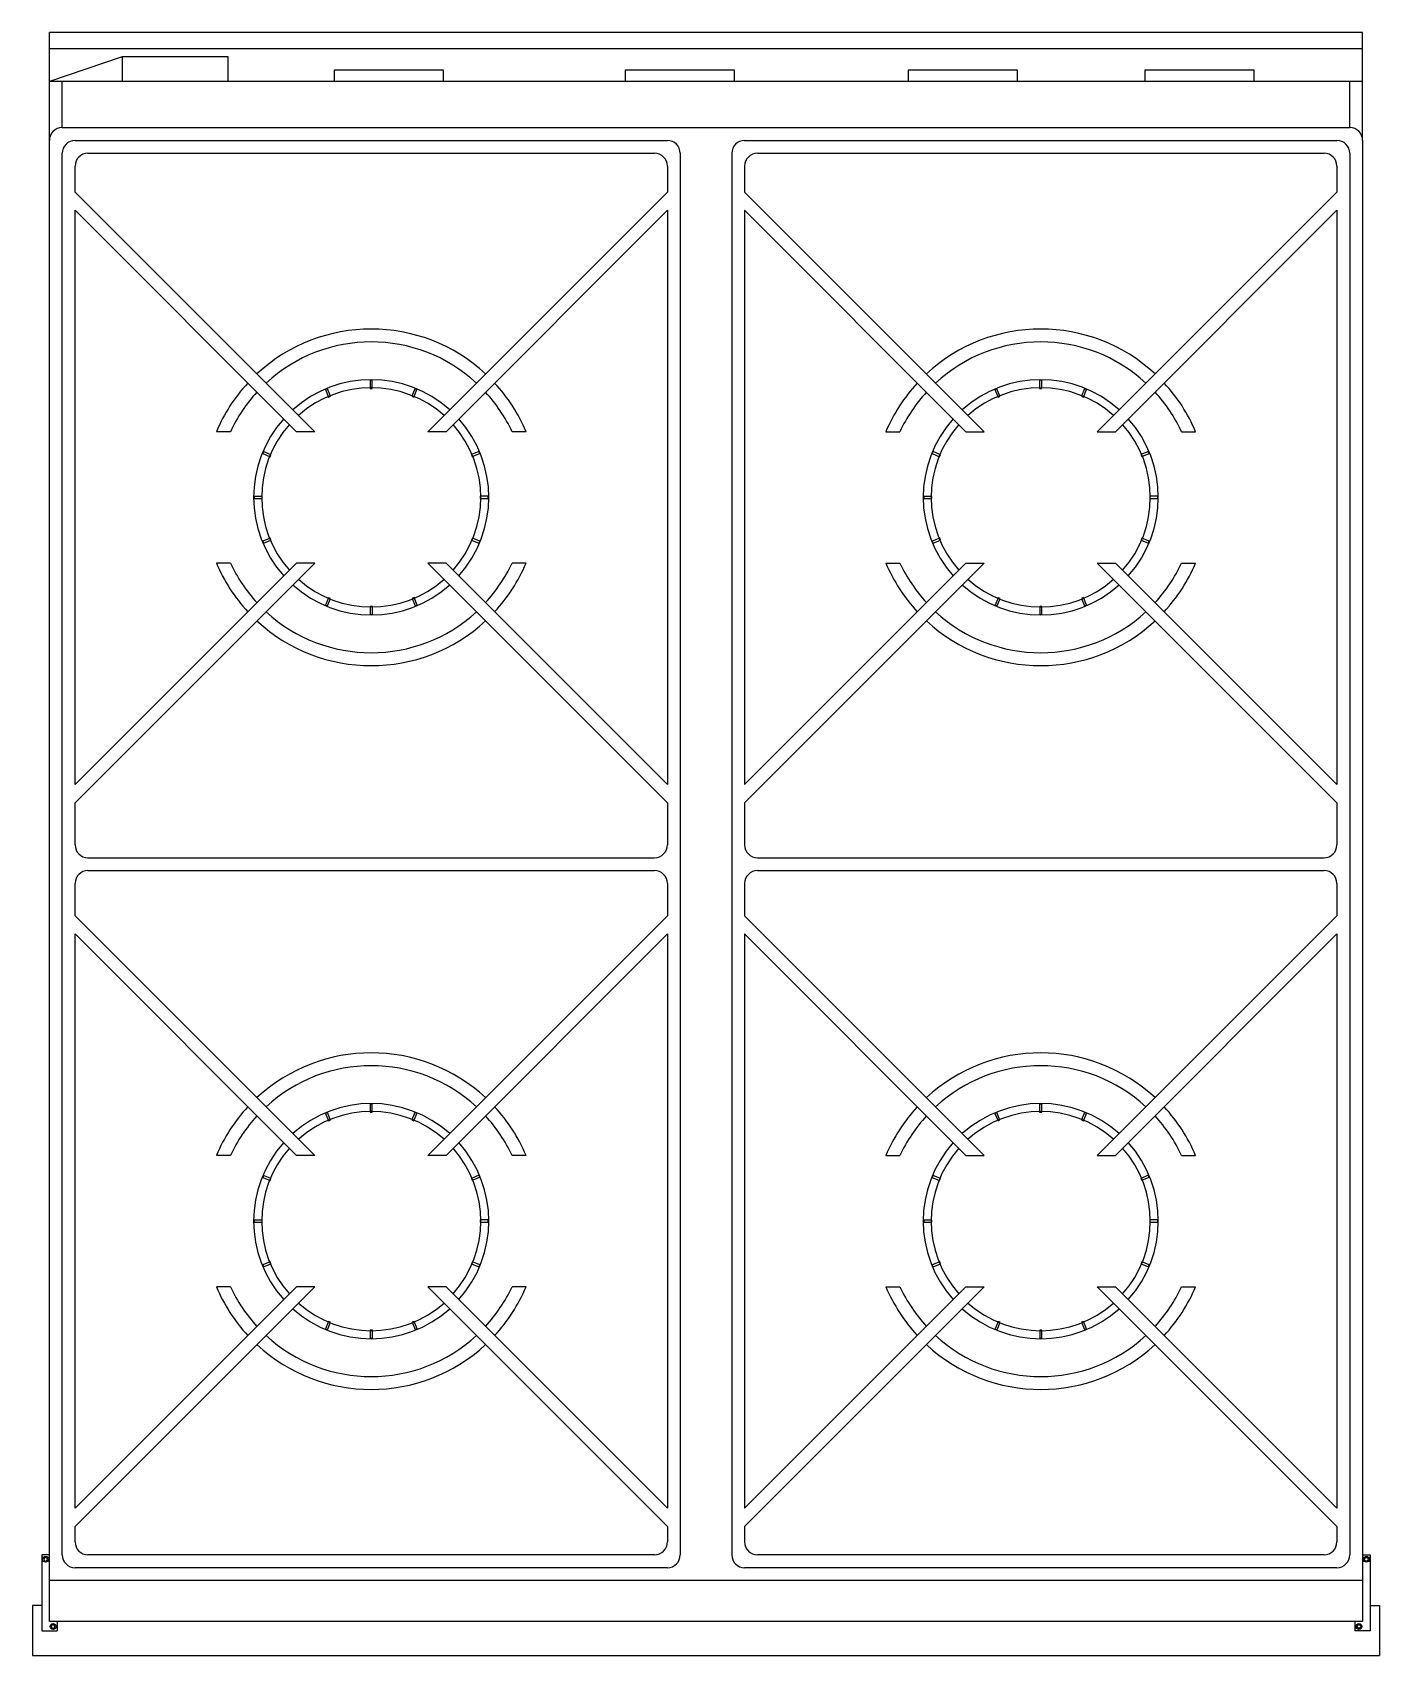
# Model space of a CAD drawing. Extents: x 237.071 to 237.595, y 107.387 to 108.017.
import ezdxf

# ---------------------------------------------------------------- set-up
doc = ezdxf.new("R2010")
doc.units = 0
doc.header["$MEASUREMENT"] = 0
doc.layers.add('01', color=1, linetype='CONTINUOUS')

msp = doc.modelspace()

# ---------------------------------------------------------------- linework, layer by layer
at = {"layer": '01', "linetype": 'CONTINUOUS'}
for p, q in [((237.07795, 107.99841), (237.07795, 108.01747)), ((237.58795, 108.01747), (237.07795, 108.01747)), ((237.58795, 107.99841), (237.58795, 108.01747)), ((237.58795, 108.0111), (237.07795, 108.0111)), ((237.10621, 108.00806), (237.07795, 107.99841)), ((237.14742, 108.00806), (237.10621, 108.00806)), ((237.10621, 108.00806), (237.10621, 107.99841)), ((237.14742, 107.99841), (237.14742, 108.00806)), ((237.18856, 108.00279), (237.18856, 107.99841)), ((237.231, 108.00279), (237.18856, 108.00279)), ((237.231, 107.99841), (237.231, 108.00279)), ((237.34405, 108.00279), (237.30161, 108.00279)), ((237.30161, 108.00279), (237.30161, 107.99841)), ((237.34405, 107.99841), (237.34405, 108.00279)), ((237.41149, 108.00279), (237.41149, 107.99841)), ((237.45393, 108.00279), (237.41149, 108.00279)), ((237.45393, 107.99841), (237.45393, 108.00279)), ((237.54585, 108.00279), (237.50341, 108.00279)), ((237.50341, 108.00279), (237.50341, 107.99841)), ((237.54585, 107.99841), (237.54585, 108.00279)), ((237.58795, 107.99841), (237.07795, 107.99841)), ((237.07795, 107.40057), (237.07795, 107.99841)), ((237.08295, 107.98057), (237.08295, 107.99841)), ((237.58295, 107.98057), (237.58295, 107.99841)), ((237.58795, 107.97557), (237.58795, 107.99841)), ((237.08295, 107.98057), (237.58295, 107.98057)), ((237.08295, 107.4265), (237.08295, 107.97057)), ((237.08795, 107.97557), (237.31795, 107.97557)), ((237.09295, 107.97057), (237.31295, 107.97057)), ((237.32295, 107.97057), (237.32295, 107.4265)), ((237.34295, 107.97057), (237.34295, 107.4265)), ((237.34795, 107.97557), (237.57795, 107.97557)), ((237.35295, 107.97057), (237.57295, 107.97057)), ((237.58295, 107.97057), (237.58295, 107.4265)), ((237.58795, 107.97557), (237.58795, 107.40057)), ((237.08795, 107.95553), (237.08795, 107.96557)), ((237.31795, 107.96557), (237.31795, 107.95553)), ((237.34795, 107.96557), (237.34795, 107.95553)), ((237.57795, 107.96557), (237.57795, 107.95553)), ((237.08795, 107.95553), (237.18099, 107.8625)), ((237.31795, 107.95553), (237.22492, 107.8625)), ((237.34795, 107.95553), (237.44099, 107.8625)), ((237.57795, 107.95553), (237.48492, 107.8625)), ((237.08795, 107.72553), (237.08795, 107.94846)), ((237.08795, 107.94846), (237.17391, 107.8625)), ((237.31795, 107.94846), (237.23199, 107.8625)), ((237.31795, 107.94846), (237.31795, 107.72553)), ((237.34795, 107.94846), (237.43391, 107.8625)), ((237.34795, 107.94846), (237.34795, 107.72553)), ((237.57795, 107.94846), (237.49199, 107.8625)), ((237.57795, 107.94846), (237.57795, 107.72553)), ((237.14827, 107.8625), (237.1428, 107.8625)), ((237.18099, 107.8625), (237.17391, 107.8625)), ((237.23199, 107.8625), (237.22492, 107.8625)), ((237.2631, 107.8625), (237.25763, 107.8625)), ((237.4028, 107.8625), (237.40827, 107.8625)), ((237.43391, 107.8625), (237.44099, 107.8625)), ((237.48492, 107.8625), (237.49199, 107.8625)), ((237.51763, 107.8625), (237.5231, 107.8625)), ((237.17391, 107.8115), (237.08795, 107.72553)), ((237.18099, 107.8115), (237.08795, 107.71846)), ((237.14827, 107.8115), (237.1428, 107.8115)), ((237.18099, 107.8115), (237.17391, 107.8115)), ((237.23199, 107.8115), (237.22492, 107.8115)), ((237.22492, 107.8115), (237.31795, 107.71846)), ((237.23199, 107.8115), (237.31795, 107.72553)), ((237.2631, 107.8115), (237.25763, 107.8115)), ((237.44099, 107.8115), (237.34795, 107.71846)), ((237.43391, 107.8115), (237.34795, 107.72553)), ((237.4028, 107.8115), (237.40827, 107.8115)), ((237.43391, 107.8115), (237.44099, 107.8115)), ((237.48492, 107.8115), (237.49199, 107.8115)), ((237.48492, 107.8115), (237.57795, 107.71846)), ((237.49199, 107.8115), (237.57795, 107.72553)), ((237.51763, 107.8115), (237.5231, 107.8115)), ((237.08795, 107.70212), (237.08795, 107.71846)), ((237.31795, 107.71846), (237.31795, 107.70212)), ((237.34795, 107.71846), (237.34795, 107.70212)), ((237.57795, 107.71846), (237.57795, 107.70212)), ((237.09295, 107.69712), (237.31295, 107.69712)), ((237.35295, 107.69712), (237.57295, 107.69712)), ((237.08795, 107.67457), (237.08795, 107.68712)), ((237.09295, 107.69212), (237.31295, 107.69212)), ((237.31795, 107.68712), (237.31795, 107.67457)), ((237.34795, 107.68712), (237.34795, 107.67457)), ((237.35295, 107.69212), (237.57295, 107.69212)), ((237.57795, 107.68712), (237.57795, 107.67457)), ((237.18099, 107.58154), (237.08795, 107.67457)), ((237.22492, 107.58154), (237.31795, 107.67457)), ((237.44099, 107.58154), (237.34795, 107.67457)), ((237.48492, 107.58154), (237.57795, 107.67457)), ((237.08795, 107.44457), (237.08795, 107.6675)), ((237.17391, 107.58154), (237.08795, 107.6675)), ((237.23199, 107.58154), (237.31795, 107.6675)), ((237.31795, 107.6675), (237.31795, 107.44457)), ((237.34795, 107.6675), (237.34795, 107.44457)), ((237.43391, 107.58154), (237.34795, 107.6675)), ((237.49199, 107.58154), (237.57795, 107.6675)), ((237.57795, 107.6675), (237.57795, 107.44457)), ((237.14827, 107.58154), (237.1428, 107.58154)), ((237.18099, 107.58154), (237.17391, 107.58154)), ((237.23199, 107.58154), (237.22492, 107.58154)), ((237.2631, 107.58154), (237.25763, 107.58154)), ((237.4028, 107.58154), (237.40827, 107.58154)), ((237.43391, 107.58154), (237.44099, 107.58154)), ((237.48492, 107.58154), (237.49199, 107.58154)), ((237.51763, 107.58154), (237.5231, 107.58154)), ((237.08795, 107.44457), (237.17391, 107.53054)), ((237.08795, 107.4375), (237.18099, 107.53054)), ((237.14827, 107.53054), (237.1428, 107.53054)), ((237.18099, 107.53054), (237.17391, 107.53054)), ((237.23199, 107.53054), (237.22492, 107.53054)), ((237.31795, 107.4375), (237.22492, 107.53054)), ((237.31795, 107.44457), (237.23199, 107.53054)), ((237.2631, 107.53054), (237.25763, 107.53054)), ((237.34795, 107.44457), (237.43391, 107.53054)), ((237.34795, 107.4375), (237.44099, 107.53054)), ((237.4028, 107.53054), (237.40827, 107.53054)), ((237.43391, 107.53054), (237.44099, 107.53054)), ((237.48492, 107.53054), (237.49199, 107.53054)), ((237.57795, 107.4375), (237.48492, 107.53054)), ((237.57795, 107.44457), (237.49199, 107.53054)), ((237.51763, 107.53054), (237.5231, 107.53054)), ((237.08795, 107.4315), (237.08795, 107.4375)), ((237.31795, 107.4375), (237.31795, 107.4315)), ((237.34795, 107.4375), (237.34795, 107.4315)), ((237.57795, 107.4375), (237.57795, 107.4315)), ((237.07795, 107.42643), (237.07497, 107.42643)), ((237.07497, 107.42643), (237.07497, 107.39699)), ((237.31295, 107.4265), (237.09295, 107.4265)), ((237.57295, 107.4265), (237.35295, 107.4265)), ((237.58795, 107.42643), (237.59093, 107.42643)), ((237.59093, 107.42643), (237.59093, 107.39699)), ((237.58795, 107.4165), (237.07795, 107.4165)), ((237.31795, 107.4215), (237.08795, 107.4215)), ((237.57795, 107.4215), (237.34795, 107.4215)), ((237.07497, 107.40677), (237.07138, 107.40677)), ((237.07138, 107.40677), (237.07138, 107.3874)), ((237.59093, 107.40677), (237.59452, 107.40677)), ((237.59452, 107.40677), (237.59452, 107.3874)), ((237.07497, 107.39699), (237.08097, 107.39699)), ((237.58795, 107.40057), (237.07795, 107.40057)), ((237.08097, 107.40057), (237.08097, 107.39699)), ((237.58493, 107.40057), (237.58493, 107.39699)), ((237.59093, 107.39699), (237.58493, 107.39699)), ((237.07138, 107.3874), (237.11559, 107.3874)), ((237.11559, 107.3874), (237.59452, 107.3874))]:
    msp.add_line(p, q, dxfattribs=at)
for points in [[(237.20251, 107.88244), (237.20251, 107.87932), (237.20334, 107.87932), (237.20334, 107.88244)], [(237.46251, 107.88244), (237.46251, 107.87932), (237.46334, 107.87932), (237.46334, 107.88244)], [(237.18516, 107.87881), (237.18635, 107.87593), (237.18712, 107.87625), (237.18592, 107.87913)], [(237.21993, 107.87915), (237.21874, 107.87627), (237.21951, 107.87595), (237.2207, 107.87883)], [(237.44516, 107.87881), (237.44635, 107.87593), (237.44712, 107.87625), (237.44592, 107.87913)], [(237.47993, 107.87915), (237.47874, 107.87627), (237.47951, 107.87595), (237.4807, 107.87883)], [(237.1608, 107.85398), (237.16368, 107.85279), (237.164, 107.85355), (237.16112, 107.85475)], [(237.24477, 107.8548), (237.24188, 107.8536), (237.2422, 107.85284), (237.24508, 107.85403)], [(237.4208, 107.85398), (237.42368, 107.85279), (237.424, 107.85355), (237.42112, 107.85475)], [(237.50477, 107.8548), (237.50188, 107.8536), (237.5022, 107.85284), (237.50508, 107.85403)], [(237.15751, 107.83656), (237.16063, 107.83656), (237.16063, 107.83739), (237.15751, 107.83739)], [(237.24839, 107.83744), (237.24528, 107.83744), (237.24528, 107.83661), (237.24839, 107.83661)], [(237.41751, 107.83656), (237.42063, 107.83656), (237.42063, 107.83739), (237.41751, 107.83739)], [(237.50839, 107.83744), (237.50528, 107.83744), (237.50528, 107.83661), (237.50839, 107.83661)], [(237.16114, 107.8192), (237.16402, 107.8204), (237.1637, 107.82116), (237.16082, 107.81997)], [(237.2451, 107.82002), (237.24222, 107.82121), (237.24191, 107.82044), (237.24479, 107.81925)], [(237.42114, 107.8192), (237.42402, 107.8204), (237.4237, 107.82116), (237.42082, 107.81997)], [(237.5051, 107.82002), (237.50222, 107.82121), (237.50191, 107.82044), (237.50479, 107.81925)], [(237.18597, 107.79485), (237.18716, 107.79773), (237.1864, 107.79805), (237.1852, 107.79517)], [(237.20339, 107.79156), (237.20339, 107.79468), (237.20256, 107.79468), (237.20256, 107.79156)], [(237.22075, 107.79519), (237.21956, 107.79807), (237.21879, 107.79775), (237.21998, 107.79487)], [(237.44597, 107.79485), (237.44716, 107.79773), (237.4464, 107.79805), (237.4452, 107.79517)], [(237.46339, 107.79156), (237.46339, 107.79468), (237.46256, 107.79468), (237.46256, 107.79156)], [(237.48075, 107.79519), (237.47956, 107.79807), (237.47879, 107.79775), (237.47998, 107.79487)], [(237.18516, 107.59785), (237.18635, 107.59497), (237.18712, 107.59529), (237.18592, 107.59817)], [(237.20251, 107.60148), (237.20251, 107.59836), (237.20334, 107.59836), (237.20334, 107.60148)], [(237.21993, 107.59819), (237.21874, 107.59531), (237.21951, 107.59499), (237.2207, 107.59787)], [(237.44516, 107.59785), (237.44635, 107.59497), (237.44712, 107.59529), (237.44592, 107.59817)], [(237.46251, 107.60148), (237.46251, 107.59836), (237.46334, 107.59836), (237.46334, 107.60148)], [(237.47993, 107.59819), (237.47874, 107.59531), (237.47951, 107.59499), (237.4807, 107.59787)], [(237.1608, 107.57302), (237.16368, 107.57183), (237.164, 107.57259), (237.16112, 107.57379)], [(237.24477, 107.57384), (237.24188, 107.57264), (237.2422, 107.57188), (237.24508, 107.57307)], [(237.4208, 107.57302), (237.42368, 107.57183), (237.424, 107.57259), (237.42112, 107.57379)], [(237.50477, 107.57384), (237.50188, 107.57264), (237.5022, 107.57188), (237.50508, 107.57307)], [(237.15751, 107.5556), (237.16063, 107.5556), (237.16063, 107.55643), (237.15751, 107.55643)], [(237.24839, 107.55648), (237.24528, 107.55648), (237.24528, 107.55565), (237.24839, 107.55565)], [(237.41751, 107.5556), (237.42063, 107.5556), (237.42063, 107.55643), (237.41751, 107.55643)], [(237.50839, 107.55648), (237.50528, 107.55648), (237.50528, 107.55565), (237.50839, 107.55565)], [(237.16114, 107.53824), (237.16402, 107.53943), (237.1637, 107.5402), (237.16082, 107.53901)], [(237.2451, 107.53906), (237.24222, 107.54025), (237.24191, 107.53948), (237.24479, 107.53829)], [(237.42114, 107.53824), (237.42402, 107.53943), (237.4237, 107.5402), (237.42082, 107.53901)], [(237.5051, 107.53906), (237.50222, 107.54025), (237.50191, 107.53948), (237.50479, 107.53829)], [(237.18597, 107.51389), (237.18716, 107.51677), (237.1864, 107.51709), (237.1852, 107.51421)], [(237.22075, 107.51423), (237.21956, 107.51711), (237.21879, 107.51679), (237.21998, 107.51391)], [(237.44597, 107.51389), (237.44716, 107.51677), (237.4464, 107.51709), (237.4452, 107.51421)], [(237.48075, 107.51423), (237.47956, 107.51711), (237.47879, 107.51679), (237.47998, 107.51391)], [(237.20339, 107.5106), (237.20339, 107.51372), (237.20256, 107.51372), (237.20256, 107.5106)], [(237.46339, 107.5106), (237.46339, 107.51372), (237.46256, 107.51372), (237.46256, 107.5106)], [(237.07615, 107.42542), (237.07575, 107.42492), (237.07589, 107.4243), (237.07647, 107.42402), (237.07705, 107.4243), (237.07719, 107.42492), (237.07679, 107.42542)], [(237.58976, 107.42542), (237.59016, 107.42492), (237.59002, 107.4243), (237.58944, 107.42402), (237.58886, 107.4243), (237.58872, 107.42492), (237.58912, 107.42542)], [(237.07907, 107.39935), (237.07867, 107.39885), (237.07881, 107.39822), (237.07939, 107.39795), (237.07997, 107.39822), (237.08011, 107.39885), (237.07971, 107.39935)], [(237.58684, 107.39935), (237.58724, 107.39885), (237.5871, 107.39822), (237.58652, 107.39795), (237.58594, 107.39822), (237.5858, 107.39885), (237.5862, 107.39935)]]:
    msp.add_lwpolyline(points, close=True, dxfattribs=at)
for centre in [(237.07647, 107.42476), (237.58944, 107.42476), (237.07939, 107.39869), (237.58652, 107.39869)]:
    msp.add_circle(centre, 0.00112, dxfattribs=at)
for centre, radius, start, end in [((237.08295, 107.97557), 0.005, 90, 180), ((237.58295, 107.97557), 0.005, 0, 90), ((237.08795, 107.97057), 0.005, 90, 180), ((237.09295, 107.96557), 0.005, 90, 180), ((237.09295, 107.96557), 0.005, 90, 180), ((237.31295, 107.96557), 0.005, 0, 90), ((237.31795, 107.97057), 0.005, 0, 90), ((237.34795, 107.97057), 0.005, 90, 180), ((237.35295, 107.96557), 0.005, 90, 180), ((237.57295, 107.96557), 0.005, 0, 90), ((237.57795, 107.97057), 0.005, 0, 90), ((237.57795, 107.97057), 0.005, 0, 90), ((237.20295, 107.837), 0.06533, 47.19295, 132.80705), ((237.46295, 107.837), 0.06533, 47.19295, 132.80705), ((237.20295, 107.837), 0.06033, 47.37478, 132.62522), ((237.46295, 107.837), 0.06033, 47.37478, 132.62522), ((237.20295, 107.837), 0.04566, 48.1386, 131.8614), ((237.46295, 107.837), 0.04566, 48.1386, 131.8614), ((237.20295, 107.837), 0.06533, 137.19295, 157.02398), ((237.20295, 107.837), 0.06033, 137.37478, 154.99517), ((237.20295, 107.837), 0.04255, 48.36826, 131.63174), ((237.20295, 107.837), 0.06033, 25.00483, 42.62522), ((237.20295, 107.837), 0.06533, 22.97602, 42.80705), ((237.46295, 107.837), 0.06533, 137.19295, 157.02398), ((237.46295, 107.837), 0.06033, 137.37478, 154.99517), ((237.46295, 107.837), 0.04255, 48.36826, 131.63174), ((237.46295, 107.837), 0.06033, 25.00483, 42.62522), ((237.46295, 107.837), 0.06533, 22.97602, 42.80705), ((237.20295, 107.837), 0.04566, 138.1386, 221.8614), ((237.20295, 107.837), 0.04255, 138.36826, 221.63174), ((237.20295, 107.837), 0.04255, 318.36826, 41.63174), ((237.20295, 107.837), 0.04566, 318.1386, 41.8614), ((237.46295, 107.837), 0.04566, 138.1386, 221.8614), ((237.46295, 107.837), 0.04255, 138.36826, 221.63174), ((237.46295, 107.837), 0.04255, 318.36826, 41.63174), ((237.46295, 107.837), 0.04566, 318.1386, 41.8614), ((237.20295, 107.837), 0.06533, 202.97602, 222.80705), ((237.20295, 107.837), 0.06033, 205.00483, 222.62522), ((237.20295, 107.837), 0.06033, 317.37478, 334.99517), ((237.20295, 107.837), 0.06533, 317.19295, 337.02398), ((237.46295, 107.837), 0.06533, 202.97602, 222.80705), ((237.46295, 107.837), 0.06033, 205.00483, 222.62522), ((237.46295, 107.837), 0.06033, 317.37478, 334.99517), ((237.46295, 107.837), 0.06533, 317.19295, 337.02398), ((237.20295, 107.837), 0.04566, 228.1386, 311.8614), ((237.20295, 107.837), 0.04255, 228.36826, 311.63174), ((237.46295, 107.837), 0.04566, 228.1386, 311.8614), ((237.46295, 107.837), 0.04255, 228.36826, 311.63174), ((237.20295, 107.837), 0.06533, 227.19295, 312.80705), ((237.20295, 107.837), 0.06033, 227.37478, 312.62522), ((237.46295, 107.837), 0.06533, 227.19295, 312.80705), ((237.46295, 107.837), 0.06033, 227.37478, 312.62522), ((237.09295, 107.70212), 0.005, 180, 270), ((237.31295, 107.70212), 0.005, 270, 0), ((237.35295, 107.70212), 0.005, 180, 270), ((237.57295, 107.70212), 0.005, 270, 0), ((237.09295, 107.68712), 0.005, 90, 180), ((237.31295, 107.68712), 0.005, 0, 90), ((237.35295, 107.68712), 0.005, 90, 180), ((237.57295, 107.68712), 0.005, 0, 90), ((237.20295, 107.55604), 0.06533, 47.19295, 132.80705), ((237.46295, 107.55604), 0.06533, 47.19295, 132.80705), ((237.20295, 107.55604), 0.06033, 47.37478, 132.62522), ((237.46295, 107.55604), 0.06033, 47.37478, 132.62522), ((237.20295, 107.55604), 0.06533, 137.19295, 157.02398), ((237.20295, 107.55604), 0.04566, 48.1386, 131.8614), ((237.20295, 107.55604), 0.04255, 48.36826, 131.63174), ((237.20295, 107.55604), 0.06533, 22.97602, 42.80705), ((237.46295, 107.55604), 0.06533, 137.19295, 157.02398), ((237.46295, 107.55604), 0.04566, 48.1386, 131.8614), ((237.46295, 107.55604), 0.04255, 48.36826, 131.63174), ((237.46295, 107.55604), 0.06533, 22.97602, 42.80705), ((237.20295, 107.55604), 0.06033, 137.37478, 154.99517), ((237.20295, 107.55604), 0.06033, 25.00483, 42.62522), ((237.46295, 107.55604), 0.06033, 137.37478, 154.99517), ((237.46295, 107.55604), 0.06033, 25.00483, 42.62522), ((237.20295, 107.55604), 0.04566, 138.1386, 221.8614), ((237.20295, 107.55604), 0.04566, 318.1386, 41.8614), ((237.46295, 107.55604), 0.04566, 138.1386, 221.8614), ((237.46295, 107.55604), 0.04566, 318.1386, 41.8614), ((237.20295, 107.55604), 0.04255, 138.36826, 221.63174), ((237.20295, 107.55604), 0.04255, 318.36826, 41.63174), ((237.46295, 107.55604), 0.04255, 138.36826, 221.63174), ((237.46295, 107.55604), 0.04255, 318.36826, 41.63174), ((237.20295, 107.55604), 0.06533, 202.97602, 222.80705), ((237.20295, 107.55604), 0.06033, 205.00483, 222.62522), ((237.20295, 107.55604), 0.06033, 317.37478, 334.99517), ((237.20295, 107.55604), 0.06533, 317.19295, 337.02398), ((237.46295, 107.55604), 0.06533, 202.97602, 222.80705), ((237.46295, 107.55604), 0.06033, 205.00483, 222.62522), ((237.46295, 107.55604), 0.06033, 317.37478, 334.99517), ((237.46295, 107.55604), 0.06533, 317.19295, 337.02398), ((237.20295, 107.55604), 0.04255, 228.36826, 311.63174), ((237.46295, 107.55604), 0.04255, 228.36826, 311.63174), ((237.20295, 107.55604), 0.04566, 228.1386, 311.8614), ((237.46295, 107.55604), 0.04566, 228.1386, 311.8614), ((237.20295, 107.55604), 0.06033, 227.37478, 312.62522), ((237.46295, 107.55604), 0.06033, 227.37478, 312.62522), ((237.20295, 107.55604), 0.06533, 227.19295, 312.80705), ((237.46295, 107.55604), 0.06533, 227.19295, 312.80705), ((237.09295, 107.4315), 0.005, 180, 270), ((237.31295, 107.4315), 0.005, 270, 0), ((237.35295, 107.4315), 0.005, 180, 270), ((237.57295, 107.4315), 0.005, 270, 0), ((237.57295, 107.4315), 0.005, 270, 0), ((237.08795, 107.4265), 0.005, 180, 270), ((237.31795, 107.4265), 0.005, 270, 0), ((237.34795, 107.4265), 0.005, 180, 270), ((237.57795, 107.4265), 0.005, 270, 0), ((237.57795, 107.4265), 0.005, 270, 0), ((237.57795, 107.4265), 0.005, 270, 0)]:
    msp.add_arc(centre, radius, start, end, dxfattribs=at)

doc.saveas('drawing.dxf')
